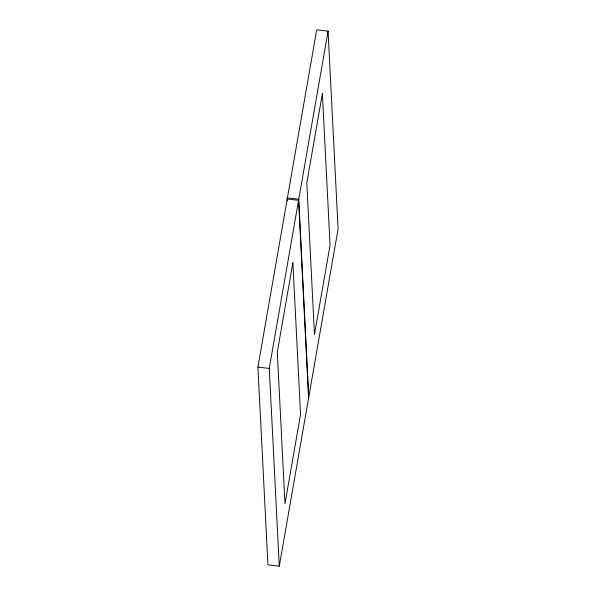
<?xml version="1.0" encoding="UTF-8"?>
<svg xmlns="http://www.w3.org/2000/svg" width="596" height="596" viewBox="0 0 596 596"><rect width="100%" height="100%" fill="white"/><g stroke="black" fill="none" stroke-linecap="round" stroke-linejoin="round"><path stroke-width="0.89" d="M257.912 367.091L316.714 29.8L328.068 31.141L338.088 228.909L279.286 566.2L267.932 564.859L257.912 367.091L269.265 368.425L279.286 566.2M269.265 368.425L328.068 31.141M308.78 396.996L298.76 199.22L287.414 197.879L287.555 200.666M308.586 398.121L298.566 200.345L287.22 199.004L287.309 200.859M292.874 262.769L277.296 352.147L284.977 503.776L300.555 414.391L292.874 262.769M322.376 93.565L306.791 182.942L314.472 334.572L330.057 245.187L322.376 93.565"/></g></svg>
